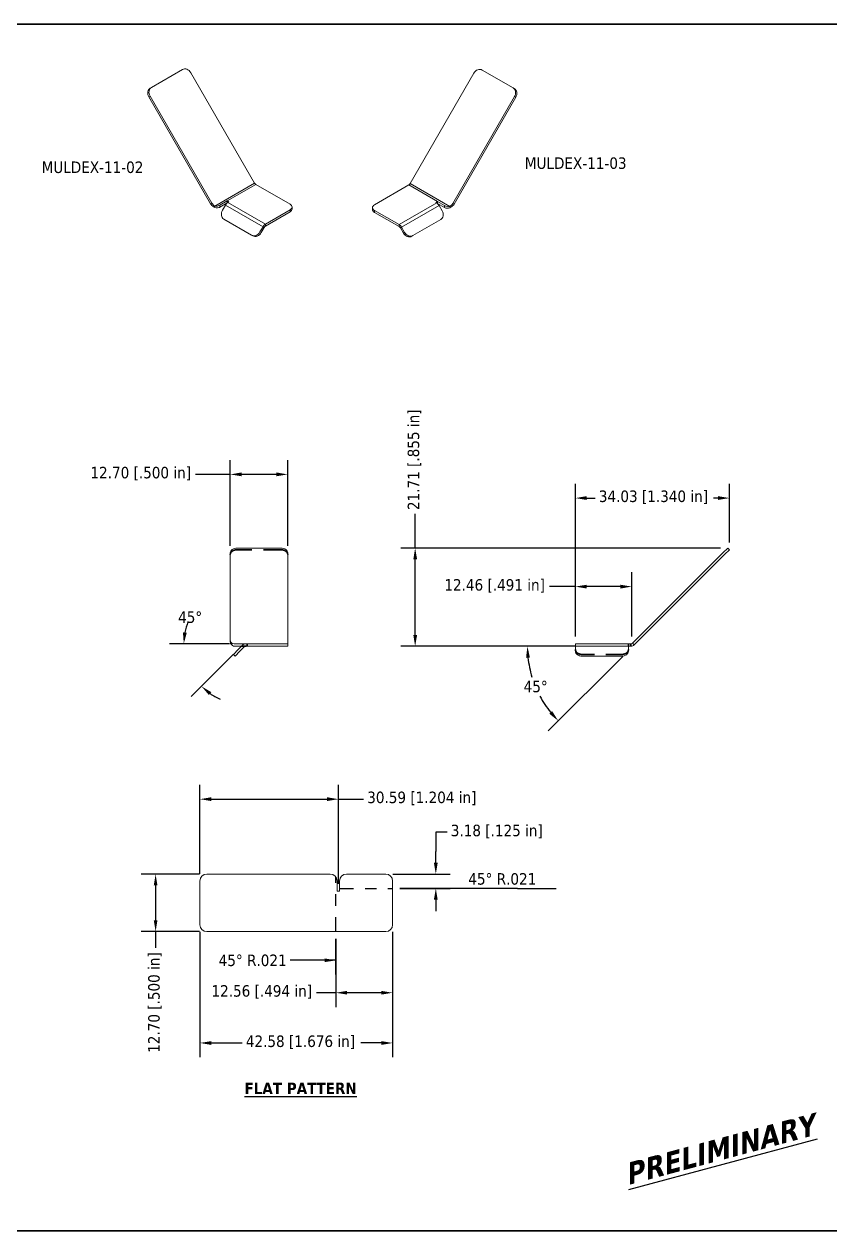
# Model space of a CAD drawing. Header units: inches. Extents: x 0.5 to 16.9, y 0.2 to 10.8.
# Drawn here: x 6.14 to 13.15, y 0.25 to 10.75 of the extents above; entities that cross this region are included whole.
import ezdxf

# ---------------------------------------------------------------- set-up
doc = ezdxf.new("R2010")
doc.units = ezdxf.units.IN
doc.header["$MEASUREMENT"] = 0
doc.linetypes.add('CHAIN', pattern=[0.7087, 0.4724, -0.0591, 0.1181, -0.0591])
doc.linetypes.add('DASHED', pattern=[0.2067, 0.1654, -0.0413])
doc.layers.get('0').update_dxf_attribs({"lineweight": 25})
for name, color, linetype, lineweight in [('Bend Centerline (ANSI)', 7, 'CHAIN', 25), ('Dimension (ANSI)', 7, 'Continuous', 25), ('Symbol (ANSI)', 7, 'Continuous', 25), ('TITLE', 7, 'Continuous', 35), ('Visible (ANSI)', 7, 'Continuous', 18), ('Visible Narrow (ANSI)', 7, 'Continuous', 18)]:
    doc.layers.add(name, color=color, linetype=linetype, lineweight=lineweight)
doc.layers.add('Hidden (ANSI)', color=9, linetype='DASHED', lineweight=35, true_color=0x808080)
doc.styles.add('Note Text (ANSI)', font='tahoma.ttf')
doc.dimstyles.new('Default (ANSI)', dxfattribs={"dimtxt": 0.1, "dimasz": 0.098425, "dimexe": 0.125, "dimexo": 0.0625, "dimgap": 0.031496, "dimtad": 0, "dimtih": 1, "dimtoh": 1, "dimdec": 3, "dimrnd": 1e-08, "dimzin": 4, "dimdsep": 46, "dimtxsty": 'Note Text (ANSI)', "dimcen": 0.09, "dimdle": 0.393701, "dimclrd": 256, "dimclre": 256, "dimclrt": 256, "dimadec": 0, "dimazin": 1, "dimtfac": 1.2, "dimtofl": 0, "dimtmove": 0, "dimatfit": 3, "dimfxl": 0, "dimtolj": 1, "dimtzin": 4, "dimlwd": -1, "dimlwe": -1, "dimarcsym": 0})
doc.dimstyles.new('Default (ANSI)$7', dxfattribs={"dimtxt": 0.1, "dimasz": 0.098425, "dimexe": 0.125, "dimexo": 0.0625, "dimgap": 0.031496, "dimtad": 0, "dimtih": 1, "dimtoh": 1, "dimdec": 3, "dimrnd": 1e-08, "dimzin": 4, "dimdsep": 46, "dimtxsty": 'Note Text (ANSI)', "dimblk": 'CLOSED', "dimcen": 0.09, "dimdle": 0.393701, "dimclrd": 256, "dimclre": 256, "dimclrt": 256, "dimadec": 0, "dimazin": 1, "dimtfac": 1.2, "dimtofl": 0, "dimtmove": 0, "dimatfit": 3, "dimfxl": 0, "dimtolj": 1, "dimtzin": 4, "dimlwd": -1, "dimlwe": -1, "dimarcsym": 0})
doc.dimstyles.new('Default - mm [in] (ANSI)', dxfattribs={"dimtxt": 0.1, "dimasz": 0.098425, "dimexe": 0.125, "dimexo": 0.063, "dimgap": 0.031496, "dimtad": 0, "dimtoh": 1, "dimlfac": 25.4, "dimrnd": 1e-08, "dimzin": 4, "dimdsep": 46, "dimtxsty": 'Note Text (ANSI)', "dimcen": 0.09, "dimdle": 0.393701, "dimclrd": 256, "dimclre": 256, "dimclrt": 256, "dimadec": 1, "dimazin": 1, "dimtfac": 1.2, "dimtofl": 0, "dimtmove": 0, "dimatfit": 3, "dimfxl": 0, "dimtolj": 1, "dimtzin": 4, "dimlwd": -1, "dimlwe": -1, "dimarcsym": 0})

# ---------------------------------------------------------------- blocks, each defined once
blk = doc.blocks.new('Borders B-Size')
at = {"layer": 'TITLE'}
for p, q in [((0.625, 10.75), (16.75, 10.75)), ((16.75, 0.25), (0.625, 0.25))]:
    blk.add_line(p, q, dxfattribs=at)
blk = doc.blocks.new('*D16')
at = {"layer": 'Defpoints', "color": 0, "transparency": 16777216}
for p in [(9.282, 3.354), (9.718, 3.354), (9.342, 3.229)]:
    blk.add_point(p, dxfattribs=at)
at = {"layer": 'Dimension (ANSI)', "transparency": 16777216}
for p, q in [((9.816, 3.718), (9.718, 3.718)), ((9.718, 3.718), (9.718, 3.551)), ((9.718, 3.453), (9.718, 3.551)), ((9.345, 3.354), (9.843, 3.354)), ((9.405, 3.229), (9.843, 3.229)), ((9.718, 3.131), (9.718, 3.032))]:
    blk.add_line(p, q, dxfattribs=at)
for points in [[(9.701, 3.453), (9.734, 3.453), (9.718, 3.354)], [(9.701, 3.131), (9.734, 3.131), (9.718, 3.229)]]:
    blk.add_solid(points, dxfattribs=at)
at = {"layer": 'Dimension (ANSI)', "transparency": 16777216, "insert": (9.848, 3.784), "char_height": 0.1, "attachment_point": 1, "style": 'Note Text (ANSI)'}
blk.add_mtext('\\A1;3.18 [.125 in]', dxfattribs=at)
blk = doc.blocks.new('*D17')
at = {"layer": 'Defpoints', "color": 0, "transparency": 16777216}
for p in [(8.848, 2.854), (9.342, 2.914), (8.848, 2.322)]:
    blk.add_point(p, dxfattribs=at)
at = {"layer": 'Dimension (ANSI)', "transparency": 16777216}
for p, q in [((9.342, 2.851), (9.342, 2.197)), ((8.848, 2.791), (8.848, 2.197)), ((8.848, 2.322), (8.68, 2.322)), ((9.244, 2.322), (8.946, 2.322))]:
    blk.add_line(p, q, dxfattribs=at)
for points in [[(8.946, 2.338), (8.946, 2.306), (8.848, 2.322)], [(9.244, 2.338), (9.244, 2.306), (9.342, 2.322)]]:
    blk.add_solid(points, dxfattribs=at)
at = {"layer": 'Dimension (ANSI)', "transparency": 16777216, "insert": (7.766, 2.388), "char_height": 0.1, "attachment_point": 1, "style": 'Note Text (ANSI)'}
blk.add_mtext('\\A1;12.56 [.494 in]', dxfattribs=at)
blk = doc.blocks.new('*D18')
at = {"layer": 'Defpoints', "color": 0, "transparency": 16777216}
for p in [(7.666, 2.914), (9.342, 2.914), (7.666, 1.885)]:
    blk.add_point(p, dxfattribs=at)
at = {"layer": 'Dimension (ANSI)', "transparency": 16777216}
for p, q in [((7.666, 2.851), (7.666, 1.76)), ((9.342, 2.851), (9.342, 1.76)), ((7.764, 1.885), (8.034, 1.885)), ((9.244, 1.885), (9.066, 1.885))]:
    blk.add_line(p, q, dxfattribs=at)
for points in [[(7.764, 1.901), (7.764, 1.868), (7.666, 1.885)], [(9.244, 1.901), (9.244, 1.868), (9.342, 1.885)]]:
    blk.add_solid(points, dxfattribs=at)
at = {"layer": 'Dimension (ANSI)', "transparency": 16777216, "insert": (8.065, 1.95), "char_height": 0.1, "attachment_point": 1, "style": 'Note Text (ANSI)'}
blk.add_mtext('\\A1;42.58 [1.676 in]', dxfattribs=at)
blk = doc.blocks.new('*D19')
at = {"layer": 'Defpoints', "color": 0, "transparency": 16777216}
for p in [(7.28, 3.354), (7.726, 3.354), (7.726, 2.854)]:
    blk.add_point(p, dxfattribs=at)
at = {"layer": 'Dimension (ANSI)', "transparency": 16777216}
for p, q in [((7.663, 3.354), (7.155, 3.354)), ((7.28, 3.256), (7.28, 2.953)), ((7.663, 2.854), (7.155, 2.854)), ((7.28, 2.854), (7.28, 2.713))]:
    blk.add_line(p, q, dxfattribs=at)
for points in [[(7.264, 3.256), (7.296, 3.256), (7.28, 3.354)], [(7.264, 2.953), (7.296, 2.953), (7.28, 2.854)]]:
    blk.add_solid(points, dxfattribs=at)
at = {"layer": 'Dimension (ANSI)', "transparency": 16777216, "insert": (7.215, 1.799), "char_height": 0.1, "attachment_point": 1, "rotation": 90, "style": 'Note Text (ANSI)'}
blk.add_mtext('\\A1;12.70 [.500 in]', dxfattribs=at)
blk = doc.blocks.new('_Closed')
at = {"color": 0, "linetype": 'ByBlock', "lineweight": -2}
for p, q in [((-1, 0.17), (0, 0)), ((-1, 0.17), (-1, -0.17)), ((0, 0), (-1, -0.17)), ((0, 0), (-1, 0))]:
    blk.add_line(p, q, dxfattribs=at)
blk = doc.blocks.new('*D20')
at = {"layer": 'Defpoints', "color": 0, "transparency": 16777216}
for p in [(9.538, 6.191), (12.257, 6.191), (10.932, 5.337)]:
    blk.add_point(p, dxfattribs=at)
at = {"layer": 'Dimension (ANSI)', "transparency": 16777216}
for p, q in [((9.538, 6.191), (9.538, 6.49)), ((12.194, 6.191), (9.413, 6.191)), ((9.538, 5.435), (9.538, 6.093)), ((10.869, 5.337), (9.413, 5.337))]:
    blk.add_line(p, q, dxfattribs=at)
for points in [[(9.522, 6.093), (9.555, 6.093), (9.538, 6.191)], [(9.522, 5.435), (9.555, 5.435), (9.538, 5.337)]]:
    blk.add_solid(points, dxfattribs=at)
at = {"layer": 'Dimension (ANSI)', "transparency": 16777216, "insert": (9.473, 6.522), "char_height": 0.1, "attachment_point": 1, "rotation": 90, "style": 'Note Text (ANSI)'}
blk.add_mtext('\\A1;21.71 [.855 in]', dxfattribs=at)
blk = doc.blocks.new('*D21')
at = {"layer": 'Defpoints', "color": 0, "transparency": 16777216}
for p in [(8.429, 6.832), (7.929, 6.149), (8.429, 6.149)]:
    blk.add_point(p, dxfattribs=at)
at = {"layer": 'Dimension (ANSI)', "transparency": 16777216}
for p, q in [((7.929, 6.212), (7.929, 6.957)), ((8.429, 6.212), (8.429, 6.957)), ((7.929, 6.832), (7.627, 6.832)), ((8.331, 6.832), (8.028, 6.832))]:
    blk.add_line(p, q, dxfattribs=at)
for points in [[(8.028, 6.849), (8.028, 6.816), (7.929, 6.832)], [(8.331, 6.849), (8.331, 6.816), (8.429, 6.832)]]:
    blk.add_solid(points, dxfattribs=at)
at = {"layer": 'Dimension (ANSI)', "transparency": 16777216, "insert": (6.713, 6.898), "char_height": 0.1, "attachment_point": 1, "style": 'Note Text (ANSI)'}
blk.add_mtext('\\A1;12.70 [.500 in]', dxfattribs=at)
blk = doc.blocks.new('*D22')
at = {"layer": 'Defpoints', "color": 0, "transparency": 16777216}
for p in [(7.986, 5.358), (8.049, 5.358), (7.999, 5.308), (7.595, 5.096)]:
    blk.add_point(p, dxfattribs=at)
at = {"layer": 'Dimension (ANSI)', "transparency": 16777216}
for p, q in [((7.924, 5.358), (7.4, 5.358)), ((7.955, 5.264), (7.59, 4.899))]:
    blk.add_line(p, q, dxfattribs=at)
for start, end in [(158.434, 169.217), (235.783, 246.566)]:
    blk.add_arc((8.049, 5.358), 0.524, start, end, dxfattribs=at)
for points in [[(7.551, 5.454), (7.518, 5.457), (7.525, 5.358)], [(7.744, 4.912), (7.765, 4.937), (7.679, 4.988)]]:
    blk.add_solid(points, dxfattribs=at)
at = {"layer": 'Dimension (ANSI)', "transparency": 16777216, "insert": (7.476, 5.64), "char_height": 0.1, "attachment_point": 1, "style": 'Note Text (ANSI)'}
blk.add_mtext('\\A1;45°', dxfattribs=at)
blk = doc.blocks.new('*D23')
at = {"layer": 'Defpoints', "color": 0, "transparency": 16777216}
for p in [(12.272, 6.626), (12.272, 6.177), (10.932, 5.358)]:
    blk.add_point(p, dxfattribs=at)
at = {"layer": 'Dimension (ANSI)', "transparency": 16777216}
for p, q in [((10.932, 5.421), (10.932, 6.751)), ((12.272, 6.24), (12.272, 6.751)), ((11.031, 6.626), (11.105, 6.626)), ((12.173, 6.626), (12.133, 6.626))]:
    blk.add_line(p, q, dxfattribs=at)
for points in [[(11.031, 6.643), (11.031, 6.61), (10.932, 6.626)], [(12.173, 6.643), (12.173, 6.61), (12.272, 6.626)]]:
    blk.add_solid(points, dxfattribs=at)
at = {"layer": 'Dimension (ANSI)', "transparency": 16777216, "insert": (11.136, 6.692), "char_height": 0.1, "attachment_point": 1, "style": 'Note Text (ANSI)'}
blk.add_mtext('\\A1;34.03 [1.340 in]', dxfattribs=at)
blk = doc.blocks.new('*D24')
at = {"layer": 'Defpoints', "color": 0, "transparency": 16777216}
for p in [(11.423, 5.856), (10.932, 5.358), (11.423, 5.359)]:
    blk.add_point(p, dxfattribs=at)
at = {"layer": 'Dimension (ANSI)', "transparency": 16777216}
for p, q in [((10.932, 5.421), (10.932, 5.981)), ((11.423, 5.422), (11.423, 5.981)), ((10.932, 5.856), (10.706, 5.856)), ((11.324, 5.856), (11.031, 5.856))]:
    blk.add_line(p, q, dxfattribs=at)
for points in [[(11.031, 5.872), (11.031, 5.839), (10.932, 5.856)], [(11.324, 5.872), (11.324, 5.839), (11.423, 5.856)]]:
    blk.add_solid(points, dxfattribs=at)
at = {"layer": 'Dimension (ANSI)', "transparency": 16777216, "insert": (9.792, 5.921), "char_height": 0.1, "attachment_point": 1, "style": 'Note Text (ANSI)'}
blk.add_mtext('\\A1;12.46 [.491 in]', dxfattribs=at)
blk = doc.blocks.new('*D25')
at = {"layer": 'Defpoints', "color": 0, "transparency": 16777216}
for p in [(10.992, 5.337), (11.388, 5.293), (11.432, 5.337), (10.546, 5.099)]:
    blk.add_point(p, dxfattribs=at)
at = {"layer": 'Dimension (ANSI)', "transparency": 16777216}
for p, q in [((10.93, 5.337), (10.39, 5.337)), ((11.344, 5.248), (10.695, 4.6))]:
    blk.add_line(p, q, dxfattribs=at)
for start, end in [(186.1485, 197.0219), (208.2051, 218.8515)]:
    blk.add_arc((11.432, 5.337), 0.918, start, end, dxfattribs=at)
for points in [[(10.503, 5.238), (10.536, 5.239), (10.515, 5.337)], [(10.73, 4.772), (10.705, 4.75), (10.783, 4.688)]]:
    blk.add_solid(points, dxfattribs=at)
at = {"layer": 'Dimension (ANSI)', "transparency": 16777216, "insert": (10.482, 5.037), "char_height": 0.1, "attachment_point": 1, "style": 'Note Text (ANSI)'}
blk.add_mtext('\\A1;45°', dxfattribs=at)
blk = doc.blocks.new('*D26')
at = {"layer": 'Defpoints', "color": 0, "transparency": 16777216}
for p in [(7.666, 4.006), (7.666, 3.294), (8.87, 3.207)]:
    blk.add_point(p, dxfattribs=at)
at = {"layer": 'Dimension (ANSI)', "transparency": 16777216}
for p, q in [((7.666, 3.357), (7.666, 4.131)), ((8.87, 3.27), (8.87, 4.131)), ((7.764, 4.006), (8.772, 4.006)), ((8.87, 4.006), (9.09, 4.006))]:
    blk.add_line(p, q, dxfattribs=at)
for points in [[(7.764, 4.023), (7.764, 3.99), (7.666, 4.006)], [(8.772, 4.023), (8.772, 3.99), (8.87, 4.006)]]:
    blk.add_solid(points, dxfattribs=at)
at = {"layer": 'Dimension (ANSI)', "transparency": 16777216, "insert": (9.121, 4.072), "char_height": 0.1, "attachment_point": 1, "style": 'Note Text (ANSI)'}
blk.add_mtext('\\A1;30.59 [1.204 in]', dxfattribs=at)

msp = doc.modelspace()

# ---------------------------------------------------------------- linework, layer by layer
at = {"layer": 'Bend Centerline (ANSI)', "ltscale": 0.264237}
msp.add_line((8.84776, 2.85413), (8.84776, 3.32997), dxfattribs=at)
at = {"layer": 'Bend Centerline (ANSI)', "ltscale": 0.256332}
msp.add_line((8.88064, 3.22913), (9.34224, 3.22913), dxfattribs=at)
at = {"layer": 'Hidden (ANSI)', "ltscale": 0.919207}
msp.add_line((8.3695, 6.17655), (7.9895, 6.17655), dxfattribs=at)
at = {"layer": 'Hidden (ANSI)', "ltscale": 0.039899}
for p, q in [((8.07687, 5.35786), (8.07687, 5.33686)), ((11.39377, 5.35786), (11.39377, 5.33686)), ((11.41477, 5.35786), (11.41477, 5.33686))]:
    msp.add_line(p, q, dxfattribs=at)
at = {"layer": 'Hidden (ANSI)', "ltscale": 0.017499}
msp.add_line((11.42962, 5.36401), (11.43615, 5.35748), dxfattribs=at)
at = {"layer": 'Hidden (ANSI)', "ltscale": 0.022299}
msp.add_line((11.43615, 5.35748), (11.44447, 5.34916), dxfattribs=at)
at = {"layer": 'Hidden (ANSI)', "ltscale": 0.073035}
msp.add_line((8.02797, 5.33686), (8.06637, 5.33686), dxfattribs=at)
at = {"layer": 'Hidden (ANSI)', "ltscale": 0.826326}
msp.add_line((11.33377, 5.26557), (10.99216, 5.26557), dxfattribs=at)
at = {"layer": 'Hidden (ANSI)', "ltscale": 0.179413}
for centre, major_axis, start_param, end_param in [((7.9895, 6.13412), (-0.06, 0), 4.71238898, 6.28318531), ((8.3695, 6.13412), (0.06, 0), 0, 1.57079633), ((10.99216, 5.30799), (-0.06, 0), 0, 1.57079633), ((11.33377, 5.30799), (0.06, 0), 4.71238898, 6.28318531)]:
    msp.add_ellipse(centre, major_axis=major_axis, ratio=0.70710678, start_param=start_param, end_param=end_param, dxfattribs=at)
at = {"layer": 'Symbol (ANSI)'}
for p, q in [((10.42787, 3.22913), (9.40474, 3.22913)), ((10.42787, 3.22913), (10.76431, 3.22913)), ((8.84776, 2.47927), (8.84776, 2.79163))]:
    msp.add_line(p, q, dxfattribs=at)
at = {"layer": 'Visible (ANSI)'}
for p, q in [((7.24429, 10.1999), (7.513, 10.35503)), ((7.58542, 10.32757), (8.14047, 9.36619)), ((10.04891, 10.32338), (9.49386, 9.362)), ((10.39004, 10.19571), (10.12134, 10.35085)), ((7.24429, 10.1999), (7.23379, 10.19384)), ((10.39004, 10.19571), (10.40054, 10.18965)), ((7.22137, 10.11738), (7.7583, 9.1874)), ((7.23187, 10.12344), (7.7688, 9.19346)), ((10.40246, 10.11926), (9.86554, 9.18927)), ((10.41296, 10.11319), (9.87604, 9.18321)), ((8.15097, 9.35511), (8.4498, 9.18258)), ((9.48336, 9.35092), (9.18453, 9.17839)), ((7.79092, 9.16437), (7.78504, 9.16098)), ((7.79554, 9.16704), (7.79092, 9.16437)), ((7.90163, 9.21115), (7.83985, 9.17548)), ((7.83985, 9.15833), (7.90163, 9.194)), ((7.88805, 9.17612), (7.86149, 9.13011)), ((7.90163, 9.21115), (7.90163, 9.194)), ((7.90163, 9.21115), (7.91648, 9.20257)), ((7.90239, 9.19356), (7.90163, 9.194)), ((7.91648, 9.20257), (7.90905, 9.19829)), ((8.46737, 9.15808), (8.46737, 9.14094)), ((9.16696, 9.13675), (9.16696, 9.1539)), ((9.7327, 9.20696), (9.71785, 9.19839)), ((9.71785, 9.19839), (9.72528, 9.1941)), ((9.73194, 9.18938), (9.7327, 9.18981)), ((9.7327, 9.20696), (9.79449, 9.17129)), ((9.7327, 9.20696), (9.7327, 9.18981)), ((9.79449, 9.15414), (9.7327, 9.18981)), ((9.74628, 9.17193), (9.77284, 9.12592)), ((9.83879, 9.16285), (9.84341, 9.16019)), ((9.84341, 9.16019), (9.84929, 9.15679)), ((7.87392, 9.05366), (8.11547, 8.9142)), ((8.23546, 9.00984), (8.4498, 9.13359)), ((8.23546, 8.99269), (8.4498, 9.11644)), ((9.39888, 9.00565), (9.18453, 9.1294)), ((9.39888, 8.98851), (9.18453, 9.11226)), ((9.76041, 9.04947), (9.51886, 8.91001)), ((8.18789, 8.94166), (8.21446, 8.98767)), ((8.19839, 8.9356), (8.22496, 8.98161)), ((9.43594, 8.93141), (9.40938, 8.97742)), ((9.44644, 8.93748), (9.41988, 8.98348)), ((8.11547, 8.9142), (8.12597, 8.90813)), ((9.51886, 8.91001), (9.50836, 8.90395)), ((7.9295, 6.14897), (7.9295, 5.38964)), ((7.9895, 6.1914), (8.3695, 6.1914)), ((8.4295, 6.14897), (8.4295, 5.36401)), ((12.21458, 6.14897), (11.42962, 5.36401)), ((11.44447, 5.34916), (12.22943, 6.13412)), ((12.21458, 6.14897), (12.257, 6.1914)), ((12.27185, 6.17655), (12.22943, 6.13412)), ((12.27185, 6.17655), (12.257, 6.1914)), ((7.9295, 5.38964), (7.9295, 5.37479)), ((7.94168, 5.36401), (7.94168, 5.35748)), ((7.94168, 5.35748), (7.94168, 5.34916)), ((8.06637, 5.35786), (7.9895, 5.35786)), ((8.06637, 5.35786), (8.3695, 5.35786)), ((8.3695, 5.35786), (8.4295, 5.35786)), ((8.4295, 5.36401), (8.4295, 5.35786)), ((8.4295, 5.33686), (8.4295, 5.35786)), ((10.93216, 5.35786), (10.99216, 5.35786)), ((10.93216, 5.35786), (10.93216, 5.33686)), ((11.41477, 5.35786), (10.99216, 5.35786)), ((7.95668, 5.26557), (7.99911, 5.30799)), ((7.95668, 5.26557), (7.97153, 5.25072)), ((8.01396, 5.29315), (7.97153, 5.25072)), ((7.9895, 5.33686), (8.02797, 5.33686)), ((7.99911, 5.30799), (8.03667, 5.34556)), ((8.01396, 5.29315), (8.05152, 5.33071)), ((8.06637, 5.33686), (8.3695, 5.33686)), ((8.4295, 5.33686), (8.3695, 5.33686)), ((10.99216, 5.33686), (10.93216, 5.33686)), ((10.93216, 5.33686), (10.93216, 5.33071)), ((10.93216, 5.29315), (10.93216, 5.33071)), ((10.99216, 5.33686), (11.41477, 5.33686)), ((11.33377, 5.25072), (10.99216, 5.25072)), ((11.39377, 5.33071), (11.39377, 5.33686)), ((11.39377, 5.29315), (11.39377, 5.33071)), ((7.66578, 2.91413), (7.66578, 3.29413)), ((7.72578, 3.35413), (8.79964, 3.35413)), ((8.85964, 3.29413), (8.85964, 3.20676)), ((8.88064, 3.29413), (8.88064, 3.20676)), ((8.94064, 3.35413), (9.28224, 3.35413)), ((9.34224, 3.29413), (9.34224, 2.91413)), ((8.88064, 3.20676), (8.85964, 3.20676)), ((9.28224, 2.85413), (7.72578, 2.85413))]:
    msp.add_line(p, q, dxfattribs=at)
for centre, radius, start, end in [((8.06637, 5.31586), 0.042, 90, 135), ((11.41477, 5.37886), 0.021, 270, 315), ((8.06637, 5.31586), 0.021, 90, 135), ((11.41477, 5.37886), 0.042, 270, 315), ((7.72578, 3.29413), 0.06, 90, 180), ((8.79964, 3.29413), 0.06, 0, 90), ((8.94064, 3.29413), 0.06, 90, 180), ((9.28224, 3.29413), 0.06, 0, 90), ((7.72578, 2.91413), 0.06, 180, 270), ((9.28224, 2.91413), 0.06, 270, 0)]:
    msp.add_arc(centre, radius, start, end, dxfattribs=at)
for centre, major_axis, ratio, start_param, end_param in [((7.543, 10.30307), (-0.03, 0.05196), 0.81649658, 4.71238898, 6.28318531), ((10.09134, 10.29889), (0.03, 0.05196), 0.81649658, 0, 1.57079633), ((7.26379, 10.14188), (-0.03, 0.05196), 0.81649658, 0, 1.57079633), ((7.27429, 10.14794), (-0.03, 0.05196), 0.81649658, 0, 1.57079633), ((10.36004, 10.14375), (0.03, 0.05196), 0.81649658, 4.71238898, 6.28318531), ((10.37054, 10.13769), (0.03, 0.05196), 0.81649658, 4.71238898, 6.28318531), ((8.15097, 9.37225), (0.0105, -0.01819), 0.57735027, 4.71238898, 5.49778714), ((9.48336, 9.36807), (-0.0105, -0.01819), 0.57735027, 0.78539816, 1.57079633), ((7.80072, 9.21189), (0.03, -0.05196), 0.81649658, 4.71238898, 5.36109945), ((7.81122, 9.21795), (-0.03, 0.05196), 0.81649658, 1.57079633, 2.21950679), ((7.90905, 9.16399), (-0.021, -0.03637), 0.57735027, 3.92699082, 4.71238898), ((8.40737, 9.15808), (0.06, 0), 0.57735027, 5.49778714, 7.06858347), ((8.40737, 9.14094), (0.06, 0), 0.57735027, 5.49778714, 6.28318531), ((9.22696, 9.1539), (-0.06, 0), 0.57735027, 5.49778714, 7.06858347), ((9.22696, 9.13675), (-0.06, 0), 0.57735027, 0, 0.78539816), ((9.72528, 9.15981), (0.021, -0.03637), 0.57735027, 1.57079633, 2.35619449), ((9.82311, 9.21377), (0.03, 0.05196), 0.81649658, 4.06367851, 4.71238898), ((9.83361, 9.2077), (-0.03, -0.05196), 0.81649658, 0.92208586, 1.57079633), ((7.90392, 9.10562), (-0.03, -0.05196), 0.81649658, 4.71238898, 6.28318531), ((9.73041, 9.10143), (0.03, -0.05196), 0.81649658, 0, 1.57079633), ((8.14547, 8.96616), (-0.03, -0.05196), 0.81649658, 0, 1.57079633), ((8.15597, 8.9601), (-0.03, -0.05196), 0.81649658, 0, 1.57079633), ((8.23546, 8.97555), (0.021, 0.03637), 0.57735027, 0.78539816, 1.57079633), ((8.23546, 8.97555), (-0.0105, -0.01819), 0.57735027, 3.92699082, 4.71238898), ((9.39888, 8.97136), (-0.021, 0.03637), 0.57735027, 4.71238898, 5.49778714), ((9.39888, 8.97136), (0.0105, -0.01819), 0.57735027, 1.57079633, 2.35619449), ((9.47836, 8.95591), (0.03, -0.05196), 0.81649658, 4.71238898, 6.28318531), ((9.48886, 8.96197), (0.03, -0.05196), 0.81649658, 4.71238898, 6.28318531), ((7.9895, 6.14897), (-0.06, 0), 0.70710678, 4.71238898, 6.28318531), ((8.3695, 6.14897), (0.06, 0), 0.70710678, 0, 1.57079633), ((7.9895, 5.38964), (-0.06, 0), 0.70710678, 0, 0.64871047), ((7.9895, 5.37479), (-0.06, 0), 0.70710678, 0, 0.64871047), ((10.99216, 5.29315), (-0.06, 0), 0.70710678, 0, 1.57079633), ((11.33377, 5.29315), (0.06, 0), 0.70710678, 4.71238898, 6.28318531)]:
    msp.add_ellipse(centre, major_axis=major_axis, ratio=ratio, start_param=start_param, end_param=end_param, dxfattribs=at)
for points, knots in [([(7.78504, 9.16098), (7.79885, 9.15096), (7.81656, 9.15015), (7.82927, 9.15387), (7.83321, 9.15503), (7.83676, 9.15655), (7.83985, 9.15833)], [-0.922085861, -0.922085861, -0.922085861, -0.922085861, -0.218074491, -0.218074491, -0.218074491, 0, 0, 0, 0]), ([(7.83985, 9.17548), (7.82758, 9.1684), (7.81083, 9.16324), (7.79793, 9.16636), (7.79711, 9.16656), (7.79631, 9.16679), (7.79554, 9.16704)], [0, 0, 0, 0, 0.867126747, 0.867126747, 0.867126747, 0.922085861, 0.922085861, 0.922085861, 0.922085861]), ([(9.79449, 9.17129), (9.80675, 9.16421), (9.82351, 9.15906), (9.83641, 9.16217), (9.83722, 9.16237), (9.83802, 9.1626), (9.83879, 9.16285)], [0, 0, 0, 0, 0.867126747, 0.867126747, 0.867126747, 0.922085861, 0.922085861, 0.922085861, 0.922085861]), ([(9.84929, 9.15679), (9.83549, 9.14677), (9.81777, 9.14596), (9.80506, 9.14969), (9.80112, 9.15084), (9.79757, 9.15236), (9.79449, 9.15414)], [-0.922085861, -0.922085861, -0.922085861, -0.922085861, -0.218074491, -0.218074491, -0.218074491, 0, 0, 0, 0]), ([(7.9895, 5.35786), (7.97215, 5.35786), (7.95497, 5.35689), (7.94375, 5.3628), (7.94304, 5.36318), (7.94235, 5.36358), (7.94168, 5.36401)], [0, 0, 0, 0, 0.867126747, 0.867126747, 0.867126747, 0.922085861, 0.922085861, 0.922085861, 0.922085861]), ([(7.94168, 5.34916), (7.95019, 5.33814), (7.96277, 5.33711), (7.97651, 5.33691), (7.98077, 5.33685), (7.98513, 5.33686), (7.9895, 5.33686)], [-0.922085861, -0.922085861, -0.922085861, -0.922085861, -0.218074491, -0.218074491, -0.218074491, 0, 0, 0, 0])]:
    msp.add_open_spline(points, degree=3, knots=knots, dxfattribs=at)
at = {"layer": 'Visible Narrow (ANSI)'}
for p, q in [((7.22137, 10.11738), (7.23187, 10.12344)), ((10.41296, 10.11319), (10.40246, 10.11926)), ((8.14047, 9.36619), (7.79554, 9.16704)), ((8.15097, 9.35511), (7.90163, 9.21115)), ((9.48336, 9.35092), (9.7327, 9.20696)), ((9.49386, 9.362), (9.83879, 9.16285)), ((7.7688, 9.19346), (7.7583, 9.1874)), ((7.83985, 9.15833), (7.83985, 9.17548)), ((8.21446, 8.98767), (7.88805, 9.17612)), ((7.90905, 9.19829), (8.23546, 9.00984)), ((9.72528, 9.1941), (9.39888, 9.00565)), ((9.41988, 8.98348), (9.74628, 9.17193)), ((9.79449, 9.15414), (9.79449, 9.17129)), ((9.86554, 9.18927), (9.87604, 9.18321)), ((8.4498, 9.13359), (8.4498, 9.11644)), ((9.18453, 9.1294), (9.18453, 9.11226)), ((8.19839, 8.9356), (8.18789, 8.94166)), ((8.22496, 8.98161), (8.21446, 8.98767)), ((8.23546, 9.00984), (8.23546, 8.99269)), ((9.39888, 9.00565), (9.39888, 8.98851)), ((9.40938, 8.97742), (9.41988, 8.98348)), ((9.43594, 8.93141), (9.44644, 8.93748))]:
    msp.add_line(p, q, dxfattribs=at)

# ---------------------------------------------------------------- block references
msp.add_blockref('Borders B-Size', (0, 0))

# ---------------------------------------------------------------- texts
at = {"layer": 'Symbol (ANSI)', "char_height": 0.1, "attachment_point": 1, "style": 'Note Text (ANSI)'}
for s, insert, width in [('\\fTahoma|b0|i0;MULDEX-11-02', (6.28833, 9.55484), 0.946535), ('\\fTahoma|b0|i0;MULDEX-11-03', (10.49195, 9.59053), 0.9896526), ('\\fTahoma|b1|i0;\\H0.1000;\\LFLAT PATTERN', (8.05234, 1.53996), 1.5578818)]:
    msp.add_mtext(s, dxfattribs=dict(at, insert=insert, width=width))
at = {"layer": 'Symbol (ANSI)', "char_height": 0.1, "style": 'Note Text (ANSI)'}
for insert, attachment_point in [((10.00057, 3.26063), 7), ((8.42004, 2.65427), 3)]:
    msp.add_mtext('45° R.021', dxfattribs=dict(at, insert=insert, attachment_point=attachment_point))
at = {"layer": 'Symbol (ANSI)', "color": 1, "true_color": 0xff0000, "insert": (12.15891, 1.04869), "char_height": 0.188, "width": 2.7952789, "attachment_point": 2, "rotation": 15, "style": 'Note Text (ANSI)'}
msp.add_mtext('\\fTahoma|b1|i1;\\H0.1880;\\LPRELIMINARY      \\l\\fTahoma|b1|i0;\\H0.1880;\\L  ', dxfattribs=at)

# ---------------------------------------------------------------- dimensions: what is measured, and where the dimension line sits
at = {"layer": 'Dimension (ANSI)'}
for base, p1, p2, angle, override, picture, middle in [((9.53846, 6.1914), (10.93216, 5.33686), (12.257, 6.1914), 90, {"dimgap": 0.031496, "dimtoh": 0, "dimdec": 2, "dimlfac": 25.4, "dimtol": 0, "dimlim": 0, "dimtp": 0, "dimtm": 0, "dimtdec": 2, "dimatfit": 2}, '*D20', (9.53846, 6.96684)), ((8.4295, 6.83217), (7.9295, 6.14897), (8.4295, 6.14897), 180, {"dimgap": 0.031496, "dimtoh": 0, "dimdec": 2, "dimlfac": 25.4, "dimtol": 0, "dimlim": 0, "dimtp": 0, "dimtm": 0, "dimtdec": 2, "dimatfit": 2}, '*D21', (7.15405, 6.83217)), ((12.27185, 6.62613), (10.93216, 5.35786), (12.27185, 6.17655), 180, {"dimgap": 0.031496, "dimtoh": 0, "dimdec": 2, "dimlfac": 25.4, "dimtol": 0, "dimlim": 0, "dimtp": 0, "dimtm": 0, "dimtdec": 2, "dimatfit": 1}, '*D23', (11.61895, 6.62613)), ((11.4228, 5.85555), (10.93216, 5.35786), (11.4228, 5.35946), 180, {"dimgap": 0.031496, "dimtoh": 0, "dimdec": 2, "dimlfac": 25.4, "dimtol": 0, "dimlim": 0, "dimtp": 0, "dimtm": 0, "dimtdec": 2, "dimatfit": 2}, '*D24', (10.23346, 5.85555)), ((7.66578, 4.00647), (8.87014, 3.20676), (7.66578, 3.29413), 180, {"dimgap": 0.031496, "dimtoh": 0, "dimdec": 2, "dimlfac": 25.4, "dimtol": 0, "dimlim": 0, "dimtp": 0, "dimtm": 0, "dimtdec": 2, "dimatfit": 2}, '*D26', (9.60407, 4.00647)), ((9.7177980523, 3.3541323273), (9.3422407092, 3.2291323273), (9.2822407092, 3.3541323273), 270, {"dimgap": 0.031496, "dimtih": 1, "dimtoh": 1, "dimdec": 2, "dimlfac": 25.4, "dimtol": 0, "dimlim": 0, "dimtp": 0, "dimtm": 0, "dimtdec": 2, "dimtmove": 1, "dimatfit": 1}, '*D16', (9.7252479568, 3.7184804147)), ((7.28006, 3.35413), (7.72578, 2.85413), (7.72578, 3.35413), 90, {"dimgap": 0.031496, "dimtoh": 0, "dimdec": 2, "dimlfac": 25.4, "dimtol": 0, "dimlim": 0, "dimtp": 0, "dimtm": 0, "dimtdec": 2, "dimatfit": 2}, '*D19', (7.28006, 2.24011)), ((7.66578, 1.88481), (9.34224, 2.91413), (7.66578, 2.91413), 180, {"dimgap": 0.031496, "dimtoh": 0, "dimdec": 2, "dimlfac": 25.4, "dimtol": 0, "dimlim": 0, "dimtp": 0, "dimtm": 0, "dimtdec": 2, "dimatfit": 1}, '*D18', (8.55012, 1.88481)), ((8.84776, 2.32209), (9.34224, 2.91413), (8.84776, 2.85413), 180, {"dimgap": 0.031496, "dimtoh": 0, "dimdec": 2, "dimlfac": 25.4, "dimtol": 0, "dimlim": 0, "dimtp": 0, "dimtm": 0, "dimtdec": 2, "dimatfit": 2}, '*D17', (8.20708, 2.32209))]:
    dim = msp.add_linear_dim(base=base, p1=p1, p2=p2, angle=angle, dimstyle='Default - mm [in] (ANSI)', override=override, dxfattribs=at)
    dim.commit()
    dim.dimension.update_dxf_attribs({"geometry": picture, "text_midpoint": middle, "dimtype": 160})
for base, center, p1, p2, picture, middle in [((7.59539, 5.09598), (8.04897, 5.35786), (7.98647, 5.35786), (7.99911, 5.30799), '*D22', (7.57881, 5.58867)), ((10.5458, 5.09936), (11.43216, 5.33686), (10.99216, 5.33686), (11.38797, 5.29267), '*D25', (10.58438, 4.9857))]:
    dim = msp.add_angular_dim_3p(base=base, center=center, p1=p1, p2=p2, dimstyle='Default (ANSI)', override={"dimgap": 0.031496, "dimadec": 0, "dimtol": 0, "dimlim": 0, "dimtp": 0, "dimtm": 0, "dimtdec": 0}, dxfattribs=at)
    dim.commit()
    dim.dimension.update_dxf_attribs({"geometry": picture, "text_midpoint": middle, "dimtype": 165})

# ---------------------------------------------------------------- leaders
at = {"layer": 'Symbol (ANSI)', "annotation_type": 0, "has_hookline": 1, "hookline_direction": 1, "text_width": 0.59631}
msp.add_leader([(8.84776, 2.60427), (8.45153, 2.60427)], dimstyle='Default (ANSI)$7', override={"dimtad": 0}, dxfattribs=at)

doc.saveas('drawing.dxf')
